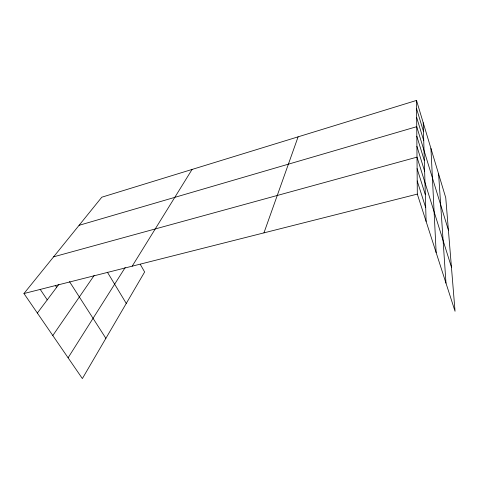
<?xml version="1.0" encoding="UTF-8"?>
<svg xmlns="http://www.w3.org/2000/svg" width="479" height="479" viewBox="0 0 479 479"><rect width="100%" height="100%" fill="white"/><g stroke="black" fill="none" stroke-linecap="round" stroke-linejoin="round"><path stroke-width="0.72" d="M263.953 232.866L298.106 136.838M132.198 266.168L192.067 169.446M68.096 357.789L125.211 267.492M52.804 335.534L94.135 275.503M37.356 313.044L58.863 284.376M140.263 264.336L144.64 271.982L82.37 378.572L23.95 293.531L101.805 197.198L416.514 100.428L445.745 197.743L455.05 311.296L417.317 194.103L416.514 100.428M79.071 225.322L416.742 126.678L448.392 230.088M53.606 256.834L416.999 157.136L451.428 267.108M23.95 293.531L417.317 194.103M40.182 289.322L47.247 299.86M55.432 285.514L56.636 287.346M69.491 281.604L105.877 338.336M107.404 272.21L126.27 303.423M417.203 180.936L425.711 207.635M417.095 168.638L425.334 194.719M416.91 146.352L424.645 171.26M416.82 136.216L424.328 160.573M416.658 117.415L423.741 140.712M416.586 108.679L423.472 131.474M438.596 173.937L445.979 283.125M430.938 148.454L436.153 252.613M423.214 122.738L426.118 221.448"/></g></svg>
